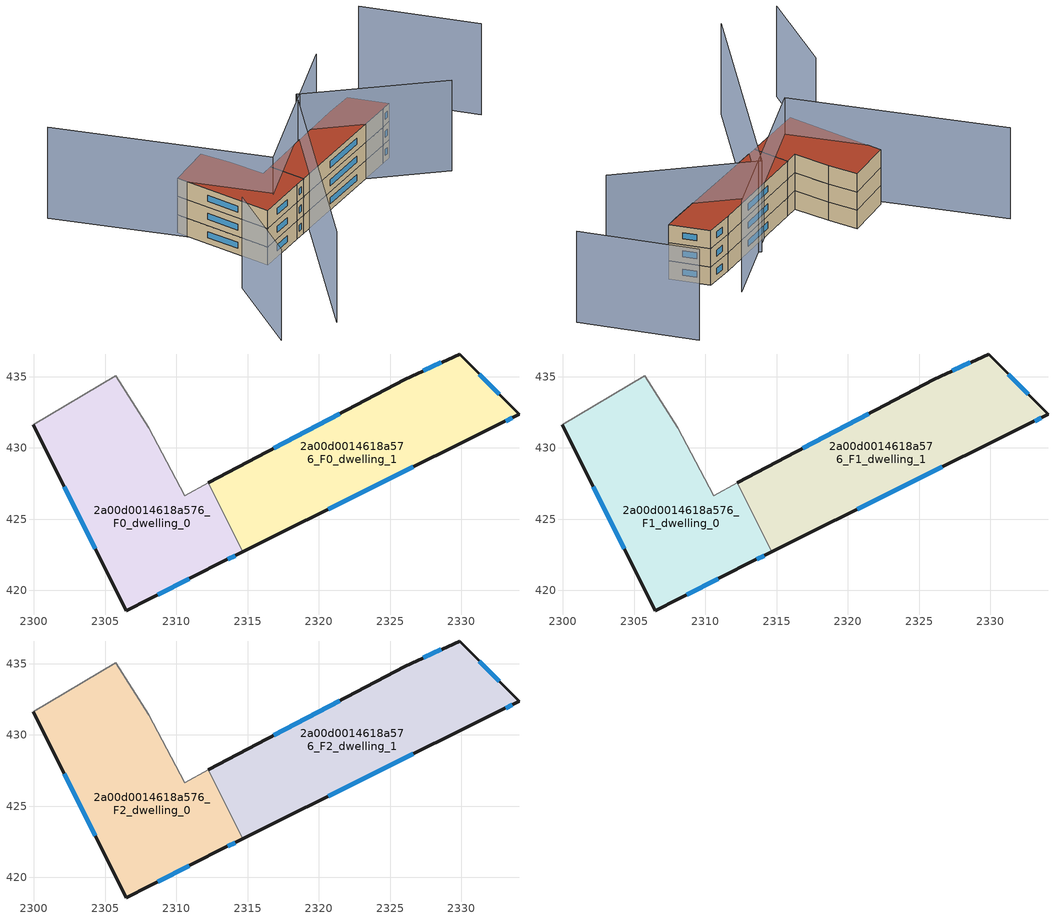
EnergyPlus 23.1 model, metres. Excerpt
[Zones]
2a00d0014618a576_F0_dwelling_0
 floor ground (EU_floor_Construction): 2308.06,431.4 2310.58,426.66 2312.25,427.54 2314.67,422.71 2313.1,421.93 2306.49,418.57 2299.95,431.64 2305.74,435.07 z0
 wall outside (EU_wall_Construction): 2299.95,431.64 2306.49,418.57 2313.1,421.93 2314.67,422.71 z0:3
 wall adiabatic (EU_wall_Construction): 2312.25,427.54 2310.58,426.66 2308.06,431.4 2305.74,435.07 2299.95,431.64 z0:3
 wall to 2a00d0014618a576_F0_dwelling_1 (EU_wall_Construction): 2314.67,422.71 2312.25,427.54 z0:3
 window (EU_Window_Construction): 2313.62,422.19 2314.14,422.45 / 2308.69,419.69 2310.89,420.81 / 2302.13,427.28 2304.31,422.92 z1:2
2a00d0014618a576_F0_dwelling_1
 floor ground (EU_floor_Construction): 2329.88,436.58 2334.05,432.36 2332.63,431.65 2314.67,422.71 2312.25,427.54 2326.06,434.83 z0
 wall outside (EU_wall_Construction): 2314.67,422.71 2332.63,431.65 2334.05,432.36 2329.88,436.58 2326.06,434.83 2312.25,427.54 z0:3
 window (EU_Window_Construction): 2333.1,431.88 2333.57,432.12 / 2320.65,425.69 2326.64,428.67 / 2321.46,432.4 2316.85,429.97 / 2328.6,435.99 2327.33,435.41 / 2332.66,433.76 2331.27,435.17 z1:2
2a00d0014618a576_F1_dwelling_0
 floor to 2a00d0014618a576_F0_dwelling_0 (EU_floor_Construction): 2308.06,431.4 2310.58,426.66 2312.25,427.54 2314.67,422.71 2313.1,421.93 2306.49,418.57 2299.95,431.64 2305.74,435.07 z3
 wall outside (EU_wall_Construction): 2299.95,431.64 2306.49,418.57 2313.1,421.93 2314.67,422.71 z3:6
 wall adiabatic (EU_wall_Construction): 2312.25,427.54 2310.58,426.66 2308.06,431.4 2305.74,435.07 2299.95,431.64 z3:6
 wall to 2a00d0014618a576_F1_dwelling_1 (EU_wall_Construction): 2314.67,422.71 2312.25,427.54 z3:6
 window (EU_Window_Construction): 2313.62,422.19 2314.14,422.45 / 2308.69,419.69 2310.89,420.81 / 2302.13,427.28 2304.31,422.92 z4:5
2a00d0014618a576_F1_dwelling_1
 floor to 2a00d0014618a576_F0_dwelling_1 (EU_floor_Construction): 2329.88,436.58 2334.05,432.36 2332.63,431.65 2314.67,422.71 2312.25,427.54 2326.06,434.83 z3
 wall outside (EU_wall_Construction): 2314.67,422.71 2332.63,431.65 2334.05,432.36 2329.88,436.58 2326.06,434.83 2312.25,427.54 z3:6
 window (EU_Window_Construction): 2333.1,431.88 2333.57,432.12 / 2320.65,425.69 2326.64,428.67 / 2321.46,432.4 2316.85,429.97 / 2328.6,435.99 2327.33,435.41 / 2332.66,433.76 2331.27,435.17 z4:5
2a00d0014618a576_F2_dwelling_0
 floor to 2a00d0014618a576_F1_dwelling_0 (EU_floor_Construction): 2308.06,431.4 2310.58,426.66 2312.25,427.54 2314.67,422.71 2313.1,421.93 2306.49,418.57 2299.95,431.64 2305.74,435.07 z6
 wall outside (EU_wall_Construction): 2299.95,431.64 2306.49,418.57 2313.1,421.93 2314.67,422.71 z6:9
 wall adiabatic (EU_wall_Construction): 2312.25,427.54 2310.58,426.66 2308.06,431.4 2305.74,435.07 2299.95,431.64 z6:9
 wall to 2a00d0014618a576_F2_dwelling_1 (EU_wall_Construction): 2314.67,422.71 2312.25,427.54 z6:9
 window (EU_Window_Construction): 2313.62,422.19 2314.14,422.45 / 2308.69,419.69 2310.89,420.81 / 2302.13,427.28 2304.31,422.92 z7:8
 roof outside (EU_roof_Construction): 2313.1,421.93 2314.67,422.71 2312.25,427.54 2310.58,426.66 2308.06,431.4 2305.74,435.07 2299.95,431.64 2306.49,418.57 z9
2a00d0014618a576_F2_dwelling_1
 floor to 2a00d0014618a576_F1_dwelling_1 (EU_floor_Construction): 2329.88,436.58 2334.05,432.36 2332.63,431.65 2314.67,422.71 2312.25,427.54 2326.06,434.83 z6
 wall outside (EU_wall_Construction): 2314.67,422.71 2332.63,431.65 2334.05,432.36 2329.88,436.58 2326.06,434.83 2312.25,427.54 z6:9
 window (EU_Window_Construction): 2333.1,431.88 2333.57,432.12 / 2320.65,425.69 2326.64,428.67 / 2321.46,432.4 2316.85,429.97 / 2328.6,435.99 2327.33,435.41 / 2332.66,433.76 2331.27,435.17 z7:8
 roof outside (EU_roof_Construction): 2332.63,431.65 2334.05,432.36 2329.88,436.58 2326.06,434.83 2312.25,427.54 2314.67,422.71 z9
shading: 2350.16,434.83 2338.02,447.15 / 2300.61,415.58 2298.8,402.13 / 2307.42,401.9 2319.77,433.15 / 2319.77,433.15 2339.71,425.27 / 2327.09,440.1 2309.29,421.75 / 2309.29,421.75 2286.59,443.77 z0:15
[Building]
EU S2 Campaign: North Axis=0; Terrain=City; Solar Distribution=FullExterior
[Site:Location]
Bologna: Latitude=44.5; Longitude=11.25; Time Zone=1; Elevation=37
[SizingPeriod:WeatherFileDays]
AnnualSizingPeriod: Begin Month=1; Begin Day of Month=1; End Month=12; End Day of Month=31; Day of Week for Start Day=Monday; Use Weather File Daylight Saving Period=No; Use Weather File Rain and Snow Indicators=No
[MATERIAL]
EU_InternalMass_Material: Roughness=MediumRough; Thickness=0.1; Conductivity=1; Density=1800; Specific Heat=900; Thermal Absorptance=0.9; Solar Absorptance=0.7; Visible Absorptance=0.7
[MATERIAL:NOMASS] Roughness=MediumRough; Thermal Absorptance=0.9; Solar Absorptance=0.7; Visible Absorptance=0.7
Name | Thermal Resistance
EU_wall_NoMass | 0.937881
EU_roof_NoMass | 0.548572
EU_floor_NoMass | 0.71348
[WINDOWMATERIAL:SIMPLEGLAZINGSYSTEM]
EU_Window_SimpleGlazing: UFactor=4.25633; Solar Heat Gain Coefficient=0.85; Visible Transmittance=0.85
[CONSTRUCTION]
EU_wall_Construction: EU_wall_NoMass
EU_roof_Construction: EU_roof_NoMass
EU_floor_Construction: EU_floor_NoMass
EU_Window_Construction: EU_Window_SimpleGlazing
EU_InternalMass_Construction: EU_InternalMass_Material
[ZONE] Type=1; Multiplier=1; Ceiling Height=autocalculate; Floor Area=autocalculate; Part of Total Floor Area=Yes
Name | Volume
2a00d0014618a576_F0_dwelling_0 | 349.13
2a00d0014618a576_F1_dwelling_0; 2a00d0014618a576_F2_dwelling_0 | 349.129
2a00d0014618a576_F0_dwelling_1 | 349.139
2a00d0014618a576_F1_dwelling_1; 2a00d0014618a576_F2_dwelling_1 | 349.14
[INTERNALMASS] Construction=EU_InternalMass_Construction
Name | Zone or ZoneList | Surface Area
2a00d0014618a576_F0_dwelling_0_EU_InternalMass | 2a00d0014618a576_F0_dwelling_0 | 116.377
2a00d0014618a576_F0_dwelling_1_EU_InternalMass | 2a00d0014618a576_F0_dwelling_1 | 116.38
2a00d0014618a576_F1_dwelling_0_EU_InternalMass | 2a00d0014618a576_F1_dwelling_0 | 116.377
2a00d0014618a576_F1_dwelling_1_EU_InternalMass | 2a00d0014618a576_F1_dwelling_1 | 116.38
2a00d0014618a576_F2_dwelling_0_EU_InternalMass | 2a00d0014618a576_F2_dwelling_0 | 116.377
2a00d0014618a576_F2_dwelling_1_EU_InternalMass | 2a00d0014618a576_F2_dwelling_1 | 116.38
[OTHEREQUIPMENT] Fuel Type=Electricity; Design Level Calculation Method=Watts/Area; Power per Zone Floor Area=1; Fraction Latent=0; Fraction Radiant=0; Fraction Lost=0; Carbon Dioxide Generation Rate=0; EndUse Subcategory=EU_Step8_InternalGains
Name | Zone or ZoneList or Space or SpaceList | Schedule
EU_Step8_InternalGain_2a00d0014618a576_F0_dwelling_0_f000 | 2a00d0014618a576_F0_dwelling_0 | EU_Step8_GainSchedule_2a00d0014618a576_F0_dwelling_0_f000
EU_Step8_InternalGain_2a00d0014618a576_F0_dwelling_1_f000 | 2a00d0014618a576_F0_dwelling_1 | EU_Step8_GainSchedule_2a00d0014618a576_F0_dwelling_1_f000
EU_Step8_InternalGain_2a00d0014618a576_F1_dwelling_0_f000 | 2a00d0014618a576_F1_dwelling_0 | EU_Step8_GainSchedule_2a00d0014618a576_F1_dwelling_0_f000
EU_Step8_InternalGain_2a00d0014618a576_F1_dwelling_1_f000 | 2a00d0014618a576_F1_dwelling_1 | EU_Step8_GainSchedule_2a00d0014618a576_F1_dwelling_1_f000
EU_Step8_InternalGain_2a00d0014618a576_F2_dwelling_0_f000 | 2a00d0014618a576_F2_dwelling_0 | EU_Step8_GainSchedule_2a00d0014618a576_F2_dwelling_0_f000
EU_Step8_InternalGain_2a00d0014618a576_F2_dwelling_1_f000 | 2a00d0014618a576_F2_dwelling_1 | EU_Step8_GainSchedule_2a00d0014618a576_F2_dwelling_1_f000
[ZONEVENTILATION:DESIGNFLOWRATE] Schedule=EU_AlwaysOn; Design Flow Rate Calculation Method=AirChanges/Hour; Air Changes per Hour=0.687892; Ventilation Type=Natural; Fan Pressure Rise=0; Fan Total Efficiency=1; Constant Term Coefficient=1; Temperature Term Coefficient=0; Velocity Term Coefficient=0; Velocity Squared Term Coefficient=0; Minimum Indoor Temperature=-100; Maximum Indoor Temperature=100; Delta Temperature=-100; Minimum Outdoor Temperature=-100; Maximum Outdoor Temperature=100; Maximum Wind Speed=40
Name | Zone or ZoneList or Space or SpaceList
EU_ConstantAir_2a00d0014618a576_F0_dwelling_0 | 2a00d0014618a576_F0_dwelling_0
EU_ConstantAir_2a00d0014618a576_F0_dwelling_1 | 2a00d0014618a576_F0_dwelling_1
EU_ConstantAir_2a00d0014618a576_F1_dwelling_0 | 2a00d0014618a576_F1_dwelling_0
EU_ConstantAir_2a00d0014618a576_F1_dwelling_1 | 2a00d0014618a576_F1_dwelling_1
EU_ConstantAir_2a00d0014618a576_F2_dwelling_0 | 2a00d0014618a576_F2_dwelling_0
EU_ConstantAir_2a00d0014618a576_F2_dwelling_1 | 2a00d0014618a576_F2_dwelling_1
[HVACTEMPLATE:THERMOSTAT] Constant Heating Setpoint=20; Constant Cooling Setpoint=50
EU_HeatOnly_2a00d0014618a576_F0_dwelling_0; EU_HeatOnly_2a00d0014618a576_F0_dwelling_1; EU_HeatOnly_2a00d0014618a576_F1_dwelling_0; EU_HeatOnly_2a00d0014618a576_F1_dwelling_1; EU_HeatOnly_2a00d0014618a576_F2_dwelling_0; EU_HeatOnly_2a00d0014618a576_F2_dwelling_1
[HVACTEMPLATE:ZONE:IDEALLOADSAIRSYSTEM] System Availability Schedule=EU_AlwaysOn; Maximum Heating Supply Air Temperature=50; Minimum Cooling Supply Air Temperature=13; Maximum Heating Supply Air Humidity Ratio=0.0156; Minimum Cooling Supply Air Humidity Ratio=0.0077; Heating Limit=NoLimit; Cooling Limit=NoLimit; Heating Availability Schedule=EU_AlwaysOn; Cooling Availability Schedule=EU_CoolingOff; Dehumidification Control Type=ConstantSensibleHeatRatio; Cooling Sensible Heat Ratio=0.7; Dehumidification Setpoint=60; Humidification Control Type=None; Humidification Setpoint=30; Outdoor Air Method=None; Outdoor Air Flow Rate per Person=0.00944; Outdoor Air Flow Rate per Zone Floor Area=0; Outdoor Air Flow Rate per Zone=0; Demand Controlled Ventilation Type=None; Outdoor Air Economizer Type=NoEconomizer; Heat Recovery Type=None; Sensible Heat Recovery Effectiveness=0.7; Latent Heat Recovery Effectiveness=0.65
Name | Template Thermostat
2a00d0014618a576_F0_dwelling_0 | EU_HeatOnly_2a00d0014618a576_F0_dwelling_0
2a00d0014618a576_F0_dwelling_1 | EU_HeatOnly_2a00d0014618a576_F0_dwelling_1
2a00d0014618a576_F1_dwelling_0 | EU_HeatOnly_2a00d0014618a576_F1_dwelling_0
2a00d0014618a576_F1_dwelling_1 | EU_HeatOnly_2a00d0014618a576_F1_dwelling_1
2a00d0014618a576_F2_dwelling_0 | EU_HeatOnly_2a00d0014618a576_F2_dwelling_0
2a00d0014618a576_F2_dwelling_1 | EU_HeatOnly_2a00d0014618a576_F2_dwelling_1
[SIZING:ZONE] Zone Cooling Design Supply Air Temperature Input Method=SupplyAirTemperature; Zone Cooling Design Supply Air Temperature=13; Zone Heating Design Supply Air Temperature Input Method=SupplyAirTemperature; Zone Heating Design Supply Air Temperature=50; Zone Cooling Design Supply Air Humidity Ratio=0.008; Zone Heating Design Supply Air Humidity Ratio=0.008; Cooling Design Air Flow Method=DesignDay; Cooling Design Air Flow Rate=0; Cooling Minimum Air Flow per Zone Floor Area=0.000762; Cooling Minimum Air Flow=0; Cooling Minimum Air Flow Fraction=0.2; Heating Design Air Flow Method=DesignDay; Heating Design Air Flow Rate=0; Heating Maximum Air Flow per Zone Floor Area=0.002032; Heating Maximum Air Flow=0.141576; Heating Maximum Air Flow Fraction=0.3; Account for Dedicated Outdoor Air System=No; Dedicated Outdoor Air System Control Strategy=NeutralSupplyAir; Dedicated Outdoor Air Low Setpoint Temperature for Design=autosize; Dedicated Outdoor Air High Setpoint Temperature for Design=autosize; Zone Load Sizing Method=Sensible Load Only No Latent Load; Zone Latent Cooling Design Supply Air Humidity Ratio Input Method=HumidityRatioDifference; Zone Cooling Design Supply Air Humidity Ratio Difference=0.005; Zone Latent Heating Design Supply Air Humidity Ratio Input Method=HumidityRatioDifference; Zone Humidification Design Supply Air Humidity Ratio Difference=0.005
2a00d0014618a576_F0_dwelling_0; 2a00d0014618a576_F0_dwelling_1; 2a00d0014618a576_F1_dwelling_0; 2a00d0014618a576_F1_dwelling_1; 2a00d0014618a576_F2_dwelling_0; 2a00d0014618a576_F2_dwelling_1
[SCHEDULE:CONSTANT]
Name | Hourly Value
EU_AlwaysOn | 1
EU_CoolingOff | 0
[SCHEDULE:FILE] Column Number=1; Rows to Skip at Top=0; Number of Hours of Data=8760; Column Separator=Comma; Interpolate to Timestep=No; Minutes per Item=60; Adjust Schedule for Daylight Savings=Yes
Name | File
EU_Step8_GainSchedule_2a00d0014618a576_F0_dwelling_0_f000 | ../../schedules/2a00d0014618a576/2a00d0014618a576_F0_dwelling_0_f000_gain.csv
EU_Step8_GainSchedule_2a00d0014618a576_F0_dwelling_1_f000 | ../../schedules/2a00d0014618a576/2a00d0014618a576_F0_dwelling_1_f000_gain.csv
EU_Step8_GainSchedule_2a00d0014618a576_F1_dwelling_0_f000 | ../../schedules/2a00d0014618a576/2a00d0014618a576_F1_dwelling_0_f000_gain.csv
EU_Step8_GainSchedule_2a00d0014618a576_F1_dwelling_1_f000 | ../../schedules/2a00d0014618a576/2a00d0014618a576_F1_dwelling_1_f000_gain.csv
EU_Step8_GainSchedule_2a00d0014618a576_F2_dwelling_0_f000 | ../../schedules/2a00d0014618a576/2a00d0014618a576_F2_dwelling_0_f000_gain.csv
EU_Step8_GainSchedule_2a00d0014618a576_F2_dwelling_1_f000 | ../../schedules/2a00d0014618a576/2a00d0014618a576_F2_dwelling_1_f000_gain.csv
